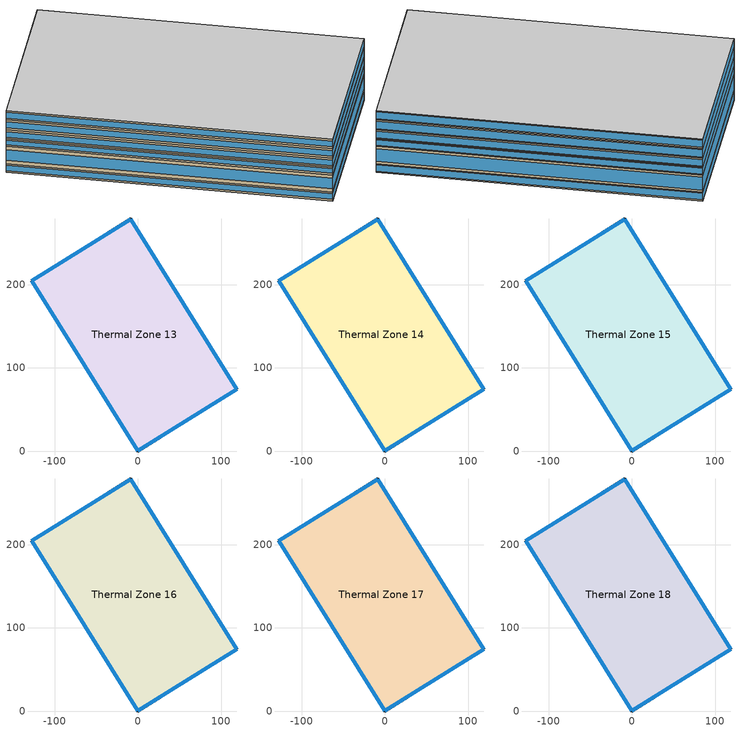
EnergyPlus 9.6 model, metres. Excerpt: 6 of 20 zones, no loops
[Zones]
Thermal Zone 13
 floor to Thermal Zone 12 (Interior Floor): 0,0 -127.78,204.5 -8.93,278.77 118.85,74.27 z123.9
 wall outside (Ext Wall): -8.93,278.77 -127.78,204.5 0,0 118.85,74.27 -8.93,278.77 z123.9:131.51
 window (Ext Window): -8.94,278.76 -127.78,204.5 z124.7:130.71; 0.01,0.01 118.85,74.26 z125.08:130.33; -127.78,204.49 -0.01,0.01 z125.42:129.99; 118.85,74.28 -8.93,278.76 z124.85:130.56
Thermal Zone 14
 floor to Thermal Zone 13 (Interior Floor): 0,0 -127.78,204.5 -8.93,278.77 118.85,74.27 z131.51
 wall outside (Ext Wall): -8.93,278.77 -127.78,204.5 0,0 118.85,74.27 -8.93,278.77 z131.51:146.3
 window (Ext Window): -8.94,278.76 -127.78,204.5 z133.06:144.75; 0.01,0.01 118.85,74.26 z133.8:144.01; -127.78,204.49 -0.01,0.01 z134.47:143.34; 118.85,74.28 -8.93,278.76 z133.36:144.45
Thermal Zone 15
 floor to Thermal Zone 14 (Interior Floor): 0,0 -127.78,204.5 -8.93,278.77 118.85,74.27 z146.3
 wall outside (Ext Wall): -8.93,278.77 -127.78,204.5 0,0 118.85,74.27 -8.93,278.77 z146.3:152.82
 window (Ext Window): -8.94,278.76 -127.78,204.5 z146.98:152.14; 0.01,0.01 118.85,74.26 z147.31:151.81; -127.78,204.49 -0.01,0.01 z147.6:151.52; 118.85,74.28 -8.93,278.76 z147.11:152.01
Thermal Zone 16
 floor to Thermal Zone 15 (Interior Floor): 0,0 -127.78,204.5 -8.93,278.77 118.85,74.27 z152.82
 wall outside (Ext Wall): -8.93,278.77 -127.78,204.5 0,0 118.85,74.27 -8.93,278.77 z152.82:160.5
 window (Ext Window): -8.94,278.76 -127.78,204.5 z153.63:159.69; 0.01,0.01 118.85,74.26 z154.01:159.31; -127.78,204.49 -0.01,0.01 z154.36:158.96; 118.85,74.28 -8.93,278.76 z153.78:159.54
Thermal Zone 17
 floor to Thermal Zone 16 (Interior Floor): 0,0 -127.78,204.5 -8.93,278.77 118.85,74.27 z160.5
 wall outside (Ext Wall): -8.93,278.77 -127.78,204.5 0,0 118.85,74.27 -8.93,278.77 z160.5:169.02
 window (Ext Window): -8.94,278.76 -127.78,204.5 z161.39:168.13; 0.01,0.01 118.85,74.26 z161.82:167.7; -127.78,204.49 -0.01,0.01 z162.2:167.32; 118.85,74.28 -8.93,278.76 z161.56:167.96
Thermal Zone 18
 floor to Thermal Zone 17 (Interior Floor): 0,0 -127.78,204.5 -8.93,278.77 118.85,74.27 z169.02
 wall outside (Ext Wall): -8.93,278.77 -127.78,204.5 0,0 118.85,74.27 -8.93,278.77 z169.02:177.09
 window (Ext Window): -8.94,278.76 -127.78,204.5 z169.87:176.24; 0.01,0.01 118.85,74.26 z170.27:175.84; -127.78,204.49 -0.01,0.01 z170.63:175.48; 118.85,74.28 -8.93,278.76 z170.03:176.08
 ceiling to Thermal Zone 19 (Interior Ceiling): 118.85,74.27 -8.93,278.77 -127.78,204.5 0,0 z177.09
[Building]
Building 1: North Axis {deg}=-0
[Site:Location]
Washington Dc Dulles IntL Ar: Latitude {deg}=38.98; Longitude {deg}=-77.47; Time Zone {hr}=-5; Elevation {m}=82
[SizingPeriod:DesignDay] Month=7; Day of Month=21; Day Type=SummerDesignDay; Daily Dry-Bulb Temperature Range {deltaC}=14.4; Dry-Bulb Temperature Range Modifier Type=DefaultMultipliers; Barometric Pressure {Pa}=86790; Wind Speed {m/s}=5; Wind Direction {deg}=340; Rain Indicator=No; Snow Indicator=No; Daylight Saving Time Indicator=No; Solar Model Indicator=ASHRAETau; ASHRAE Clear Sky Optical Depth for Beam Irradiance (taub)=0.339; ASHRAE Clear Sky Optical Depth for Diffuse Irradiance (taud)=2.366; Begin Environment Reset Mode=FullResetAtBeginEnvironment
Name | Maximum Dry-Bulb Temperature {C} | Humidity Condition Type | Wetbulb or DewPoint at Maximum Dry-Bulb {C} | Enthalpy at Maximum Dry-Bulb {J/kg}
SALT-LAKE-CITY-IAP Ann Clg .4% Condns DB=>MWB | 36.5 | Wetbulb | 17.1
SALT-LAKE-CITY-IAP Ann Clg .4% Condns DP=>MDB | 22.5 | Dewpoint | 15.6
SALT-LAKE-CITY-IAP Ann Clg .4% Condns Enth=>MDB | 30.8 | Enthalpy |  | 59300
SALT-LAKE-CITY-IAP Ann Clg .4% Condns WB=>MDB | 31.2 | Wetbulb | 19
[Material] Thermal Absorptance=0.9
Name | Roughness | Thickness m | Conductivity W/m-K | Density kg/m3 | Specific Heat J/kg-K | Solar Absorptance | Visible Absorptance
wall concrete | MediumRough | 0.398 | 0.5 | 2243 | 837 | 0.65 | 0.65
Wall Insulation [37] | MediumRough | 0.0681 | 0.0432 | 91 | 837 | 0.5 | 0.5
F16 Acoustic tile | MediumSmooth | 0.0191 | 0.06 | 368 | 590 | 0.3 | 0.3
M11 100mm lightweight concrete | MediumRough | 0.1016 | 0.53 | 1280 | 840 | 0.5 | 0.5
[Material:AirGap]
F05 Ceiling air space resistance: Thermal Resistance m2-K/W=0.18
[WindowMaterial:SimpleGlazingSystem]
Window Material Simple Glazing System: U-Factor W/m2-K=1.51; Solar Heat Gain Coefficient=0.25
[Construction]
Ext Wall: wall concrete, Wall Insulation [37]
Ext Window: Window Material Simple Glazing System
Interior Ceiling: M11 100mm lightweight concrete, F05 Ceiling air space resistance, F16 Acoustic tile
Interior Floor: F16 Acoustic tile, F05 Ceiling air space resistance, M11 100mm lightweight concrete
[Zone]
Thermal Zone 13: 328, 0, 0, 123.9, , 1, , , , , , Yes
Thermal Zone 14: 328, 0, 0, 131.51, , 1, , , , , , Yes
Thermal Zone 15: 328, 0, 0, 146.3, , 1, , , , , , Yes
Thermal Zone 16: 328, 0, 0, 152.82, , 1, , , , , , Yes
Thermal Zone 17: 328, 0, 0, 160.5, , 1, , , , , , Yes
Thermal Zone 18: 328, 0, 0, 169.02, , 1, , , , , , Yes
